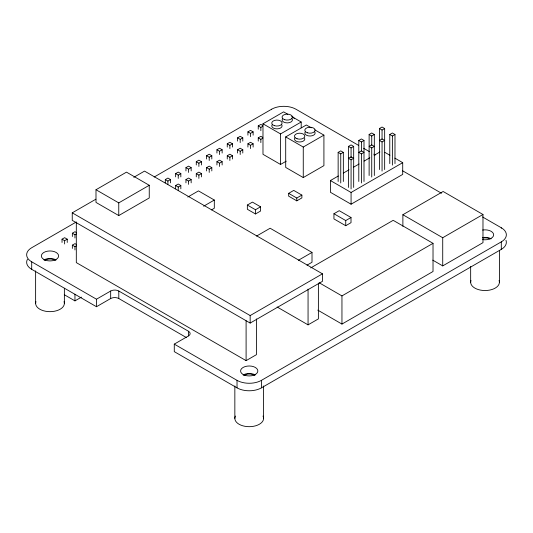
<?xml version="1.0" encoding="UTF-8"?>
<svg xmlns="http://www.w3.org/2000/svg" width="533" height="533" viewBox="0 0 533 533"><rect width="100%" height="100%" fill="white"/><g stroke="black" fill="none" stroke-linecap="round" stroke-linejoin="round"><path stroke-width="0.8" d="M95.993 189.741L126.481 172.139L149.253 185.284L149.253 197.963L118.759 215.565L95.993 202.42L95.993 189.741L118.759 202.886L149.253 185.284M133.796 177.302L144.536 171.106L322.452 273.829L322.452 281.337L250.164 323.071L72.248 220.356L72.248 212.84L95.867 199.209M76.366 221.941L31.7 247.732A17.249 9.96 0 0 0 31.7 261.816L31.7 269.325L96.48 306.728L110.671 298.533A5.75 3.318 0 0 1 118.799 298.533L186.31 337.509M154.164 177.029L271.583 109.238A17.249 9.96 0 0 1 295.975 109.238L358.656 145.422M62.035 242.468L62.035 239.184L64.633 237.685L67.238 239.184L67.238 242.468M72.361 236.512L72.361 233.221L74.96 231.722L76.266 232.475M165.303 182.846L165.303 179.561L167.908 178.062L170.507 179.561L170.507 182.846M175.63 176.889L175.63 173.598L178.235 172.099L180.834 173.598L180.834 176.889M185.957 170.926L185.957 167.635L188.562 166.136L191.16 167.635L191.16 170.926M196.284 164.964L196.284 161.672L198.889 160.173L201.487 161.672L201.487 164.964M206.611 159.001L206.611 155.716L209.216 154.21L211.814 155.716L211.814 159.001M216.938 153.038L216.938 149.753L219.543 148.247L222.141 149.753L222.141 153.038M227.265 147.075L227.265 143.79L229.87 142.284L232.468 143.79L232.468 147.075M237.591 141.112L237.591 137.827L240.196 136.321L242.795 137.827L242.795 141.112M247.918 135.149L247.918 131.864L250.523 130.365L253.122 131.864L253.122 135.149M258.245 129.186L258.245 125.901L260.85 124.402L262.802 125.528M286.248 161.159L280.545 164.45L262.982 154.31L262.982 123.789L283.636 111.87L287.853 114.302M62.035 239.184L64.633 240.689L67.238 239.184M72.361 233.221L74.96 234.727L76.266 233.974M165.303 179.561L167.908 181.067L170.507 179.561M175.63 173.598L178.235 175.104L180.834 173.598M185.957 167.635L188.562 169.141L191.16 167.635M196.284 161.672L198.889 163.178L201.487 161.672M206.611 155.716L209.216 157.215L211.814 155.716M216.938 149.753L219.543 151.252L222.141 149.753M227.265 143.79L229.87 145.289L232.468 143.79M237.591 137.827L240.196 139.326L242.795 137.827M247.918 131.864L250.523 133.363L253.122 131.864M258.245 125.901L260.85 127.407L262.802 126.274M72.361 248.431L72.361 245.147L74.96 243.648L76.266 244.394M175.63 188.809L175.63 185.524L178.235 184.025L180.834 185.524L180.834 188.809M185.957 182.846L185.957 179.561L188.562 178.062L191.16 179.561L191.16 182.846M196.284 176.889L196.284 173.598L198.889 172.099L201.487 173.598L201.487 176.889M206.611 170.926L206.611 167.635L209.216 166.136L211.814 167.635L211.814 170.926M216.938 164.964L216.938 161.672L219.543 160.173L222.141 161.672L222.141 164.964M227.265 159.001L227.265 155.716L229.87 154.21L232.468 155.716L232.468 159.001M237.591 153.038L237.591 149.753L240.196 148.247L242.795 149.753L242.795 153.038M247.918 147.075L247.918 143.79L250.523 142.284L253.122 143.79L253.122 147.075M258.245 141.112L258.245 137.827L260.85 136.321L262.802 137.454M72.361 245.147L74.96 246.652L76.266 245.9M175.63 185.524L178.235 187.03L180.834 185.524M185.957 179.561L188.562 181.067L191.16 179.561M196.284 173.598L198.889 175.104L201.487 173.598M206.611 167.635L209.216 169.141L211.814 167.635M216.938 161.672L219.543 163.178L222.141 161.672M227.265 155.716L229.87 157.215L232.468 155.716M237.591 149.753L240.196 151.252L242.795 149.753M247.918 143.79L250.523 145.289L253.122 143.79M258.245 137.827L260.85 139.326L262.802 138.2M262.982 123.789L280.545 133.93L301.198 122.01L301.198 127.78M314.79 129.852L323.917 135.122L323.917 165.643L303.264 177.562L285.701 167.422L285.701 136.908L306.355 124.982L311.272 127.82M187.783 197.05L198.456 190.887L214.313 200.042L214.313 208.256L211.468 209.902M285.701 136.908L303.264 147.048L323.917 135.122M203.639 206.204L214.313 200.042M64.28 294.709L74.96 300.872L81.436 297.134M338.142 181.48L338.142 152.385L340.747 150.879L343.345 152.385L343.345 181.48M348.469 187.443L348.469 146.422L351.074 144.916L353.672 146.422L353.672 187.443M358.796 181.48L358.796 140.459L361.401 138.953L363.999 140.459L363.999 181.48M369.122 175.517L369.122 134.496L371.728 132.99L374.326 134.496L374.326 175.517M379.449 169.554L379.449 128.533L382.054 127.027L384.653 128.533L384.653 169.554M247.352 205.045L252.435 202.114L260.57 206.811L260.57 211.035L255.487 213.966L247.352 209.276L247.352 205.045L255.487 209.742L260.57 206.811M338.142 152.385L340.747 153.884L343.345 152.385M348.469 146.422L351.074 147.921L353.672 146.422M358.796 140.459L361.401 141.958L363.999 140.459M369.122 134.496L371.728 135.995L374.326 134.496M379.449 128.533L382.054 130.032L384.653 128.533M31.7 261.816L96.48 299.213L110.671 291.025A5.75 3.318 0 0 1 118.799 291.025L188.462 331.246A5.75 3.318 0 0 1 188.462 335.937L174.278 344.125L174.278 351.64L237.025 387.864A17.249 9.96 0 0 0 261.417 387.864L501.3 249.371A17.249 9.96 0 0 0 505.984 240.29M389.776 163.591L389.776 134.496L392.381 132.99L394.98 134.496L394.98 163.591M288.659 193.339L293.743 190.408L301.878 195.098L301.878 197.916L296.794 200.848L288.659 196.157L288.659 193.339L296.794 198.036L301.878 195.098M351.074 159.847L353.672 158.341L351.074 156.842L348.469 158.341L351.074 159.847L351.074 188.942M361.401 153.884L363.999 152.385L361.401 150.879L358.796 152.385L361.401 153.884L361.401 182.979M371.728 147.921L374.326 146.422L371.728 144.916L369.122 146.422L371.728 147.921L371.728 177.023M382.054 141.958L384.653 140.459L382.054 138.953L379.449 140.459L382.054 141.958L382.054 171.06M389.776 134.496L392.381 135.995L394.98 134.496M394.873 158.141L402.708 162.665L402.708 174.398L351.074 204.212L330.42 192.286L330.42 180.547L338.308 175.997M343.325 173.098L349.062 169.787M353.366 167.302L359.102 163.991M364.126 161.093L369.862 157.775M374.166 155.296L379.902 151.978M256.553 236.072L270.124 228.237L312.005 252.415L312.005 262.276L307.001 265.161M330.42 180.547L351.074 192.473L402.708 162.665M333.938 213.746L339.221 210.695L351.014 217.504L351.014 222.667L345.73 225.719L333.938 218.91L333.938 213.746L345.73 220.555L351.014 217.504M298.433 260.251L312.005 252.415M310.712 267.939L393.181 220.329L433.023 243.328L433.023 271.497L341.953 324.077L317.761 310.113M402.881 226.325L402.881 214.726L443.136 191.487L482.978 214.493L482.978 242.662L442.723 265.9L432.763 260.144M72.248 212.84L250.164 315.563L322.452 273.829M319.187 282.763L341.953 295.908L433.023 243.328M402.881 214.726L442.723 237.731L482.978 214.493M76.312 222.701L76.312 262.609L246.099 360.634L256.426 354.672L256.426 318.921M277.127 306.995L308.061 324.857L318.388 318.894L318.388 283.15M174.278 344.125L237.025 380.355A17.249 9.96 0 0 0 261.417 380.355L501.3 241.862A17.249 9.96 0 0 0 501.3 227.778L482.565 216.964M384.899 152.385L389.89 155.263M363.699 148.334L369.462 151.658M373.78 154.157L375.225 154.99M402.602 170.793L441.504 193.252M292.071 116.734L301.198 122.01M501.3 227.778L501.3 228.244M501.3 241.862L501.3 249.371M499.408 250.643L499.408 282.237M470.659 266.44L470.659 282.237M442.723 237.731L442.723 265.9M392.381 135.995L392.381 165.097M382.054 130.032L382.054 139.18M371.728 135.995L371.728 145.143M361.401 141.958L361.401 151.106M351.074 147.921L351.074 157.901M351.074 192.473L351.074 204.212M345.73 220.555L345.73 225.719M341.953 295.908L341.953 324.077M340.747 153.884L340.747 182.979M308.061 289.113L308.061 324.857M303.264 147.048L303.264 177.562M296.794 198.036L296.794 200.848M280.545 133.93L280.545 164.45M271.583 109.238L271.583 109.705M263.595 385.959L263.595 418.385M261.417 380.355L261.417 387.864M260.85 127.407L260.85 130.692M260.85 139.326L260.85 142.617M255.487 209.742L255.487 213.966M250.523 133.363L250.523 136.655M250.523 145.289L250.523 148.58M250.164 315.563L250.164 323.071M246.099 320.726L246.099 360.634M240.196 139.326L240.196 142.617M240.196 151.252L240.196 154.537M237.025 380.355L237.025 387.864M234.846 385.959L234.846 418.385M229.87 145.289L229.87 148.58M229.87 157.215L229.87 160.5M219.543 151.252L219.543 154.537M219.543 163.178L219.543 166.463M209.216 157.215L209.216 160.5M209.216 169.141L209.216 172.425M198.889 163.178L198.889 166.463M198.889 175.104L198.889 178.388M188.562 169.141L188.562 172.425M188.562 181.067L188.562 184.351M188.462 331.246L188.462 335.937M178.235 175.104L178.235 178.388M178.235 187.03L178.235 190.314M167.908 181.067L167.908 184.351M118.799 291.025L118.799 298.533M118.759 202.886L118.759 215.565M110.671 291.025L110.671 298.533M96.48 299.213L96.48 306.728M74.96 234.727L74.96 238.011M74.96 246.652L74.96 249.937M74.96 294.223L74.96 300.872M64.633 240.689L64.633 243.974M64.373 288.26L64.373 303.224M35.624 270.851L35.624 303.27M281.637 124.642A5.177 2.985 0 0 1 277.113 128.866A5.177 2.985 0 0 1 272.083 124.835M499.081 280.471A14.378 8.301 0 0 1 485.037 290.538A14.378 8.301 0 0 1 470.985 280.471M482.845 238.031A7.762 4.484 0 0 1 490.12 238.944M31.7 269.325A17.249 9.96 0 0 1 27.463 259.265M243.121 374.952A8.628 4.977 0 0 1 255.32 374.952M482.605 237.551A8.628 4.977 0 0 1 491.133 238.811M482.605 230.043A8.628 4.977 0 0 1 493.658 234.82A8.628 4.977 0 0 1 482.605 239.597M43.899 259.937A8.628 4.977 0 0 1 56.098 259.937M291.911 116.281A8.628 4.977 0 0 1 294.243 118.739M263.016 416.046A14.378 8.301 0 0 1 249.217 426.68A14.378 8.301 0 0 1 235.426 416.046M243.734 375.305A7.762 4.484 0 0 1 254.707 375.305M314.683 131.791A5.177 2.985 0 0 1 310.159 136.022A5.177 2.985 0 0 1 305.129 131.991M304.616 138.154A5.177 2.985 0 0 1 299.279 141.978A5.177 2.985 0 0 1 294.942 137.754M64.047 301.598A14.378 8.301 0 0 1 49.995 311.658A14.378 8.301 0 0 1 35.951 301.598M44.512 260.291A7.762 4.484 0 0 1 55.485 260.291M291.798 118.486A5.177 2.985 0 0 1 287.627 122.896A5.177 2.985 0 0 1 282.41 118.872M274.342 125.648A5.177 2.985 0 0 0 282.104 123.063A5.177 2.985 0 0 0 274.342 120.478A5.177 2.985 0 0 0 274.342 125.648M244.907 375.279A8.628 4.977 0 0 0 257.845 370.968A8.628 4.977 0 0 0 244.907 366.651A8.628 4.977 0 0 0 244.907 375.279M45.685 260.257A8.628 4.977 0 0 0 58.623 255.947A8.628 4.977 0 0 0 45.685 251.629A8.628 4.977 0 0 0 45.685 260.257M307.388 132.804A5.177 2.985 0 0 0 315.15 130.219A5.177 2.985 0 0 0 307.388 127.634A5.177 2.985 0 0 0 307.388 132.804M297.061 138.767A5.177 2.985 0 0 0 304.823 136.181A5.177 2.985 0 0 0 297.061 133.596A5.177 2.985 0 0 0 297.061 138.767M284.669 119.692A5.177 2.985 0 0 0 292.43 117.1A5.177 2.985 0 0 0 284.669 114.515A5.177 2.985 0 0 0 284.669 119.692"/></g></svg>
